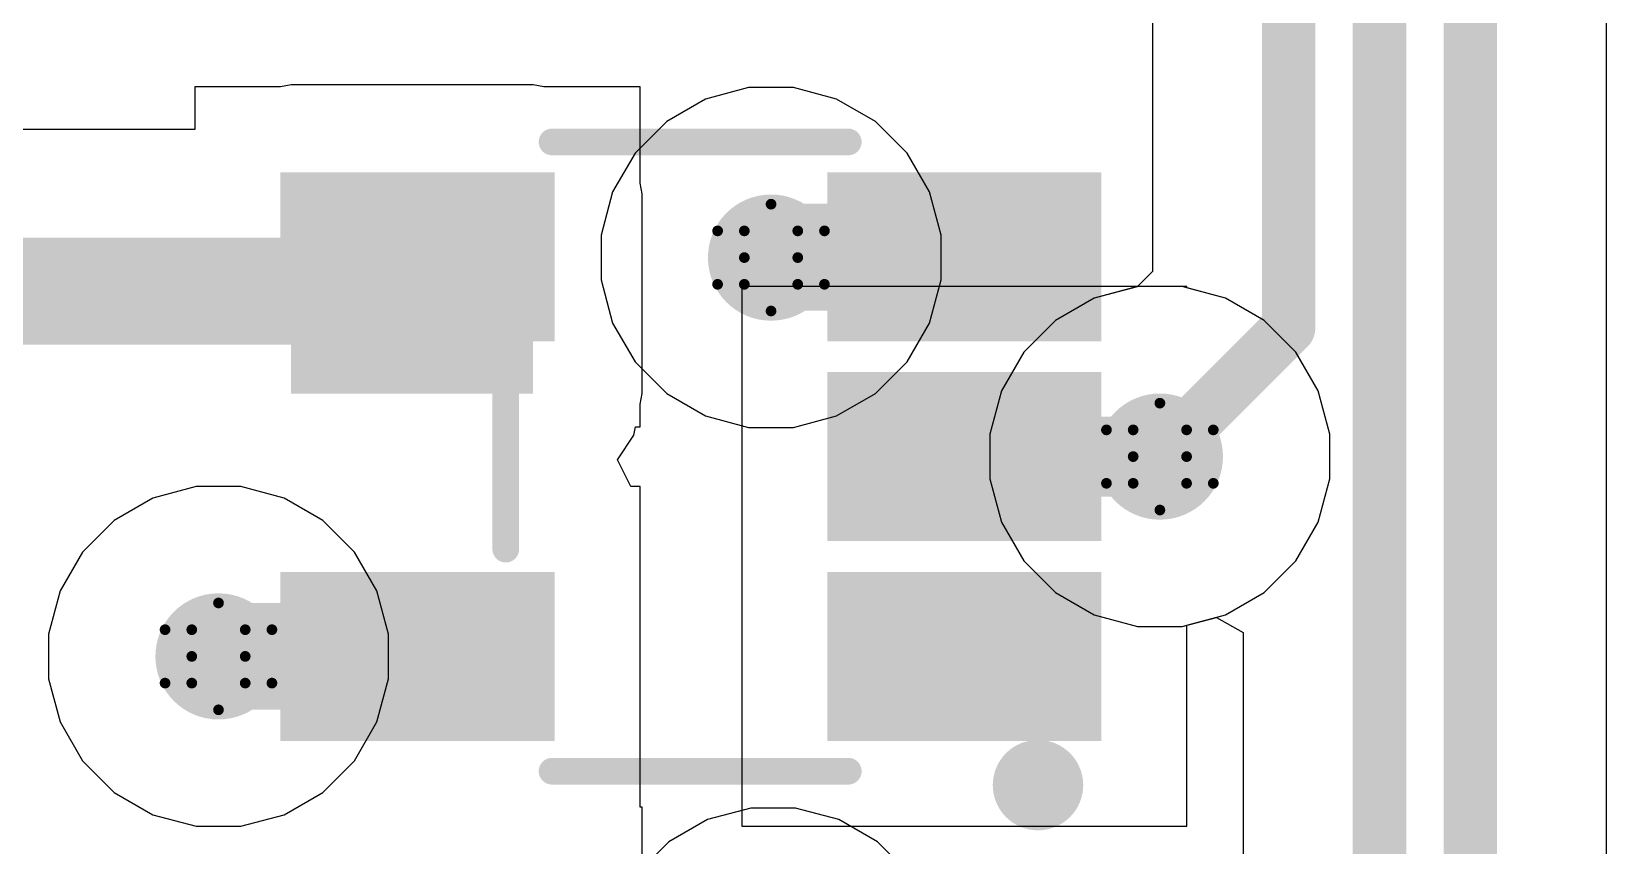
# Model space of a CAD drawing. Header units: inches. Extents: x -3 to 5437, y -3 to 5435.
# Drawn here: x 33.47 to 40.96, y 62.69 to 66.56 of the extents above; entities that cross this region are included whole.
import ezdxf

# ---------------------------------------------------------------- set-up
doc = ezdxf.new("R2010")
doc.units = ezdxf.units.IN
for name, color, linetype in [('Bottom Layer', 5, 'Continuous'), ('Bottom Solder', 6, 'Continuous'), ('Drill Drawing', 1, 'Continuous'), ('GND', 16, 'Continuous'), ('PWR', 76, 'Continuous'), ('Top Layer', 1, 'Continuous'), ('Top Overlay', 2, 'Continuous'), ('Top Paste', 8, 'Continuous'), ('Top Solder', 216, 'Continuous'), ('Via Holes', 16, 'Continuous')]:
    doc.layers.add(name, color=color, linetype=linetype)

# ---------------------------------------------------------------- blocks, each defined once
blk = doc.blocks.new('SOT_23_5_354')
at = {"layer": 'Top Layer'}
for points in [[(-1.85, 1.25), (-0.75, 1.25), (-0.75, 0.65), (-1.85, 0.65)], [(0.75, 1.25), (1.85, 1.25), (1.85, 0.65), (0.75, 0.65)], [(-1.85, 0.3), (-0.75, 0.3), (-0.75, -0.3), (-1.85, -0.3)], [(-1.85, -0.65), (-0.75, -0.65), (-0.75, -1.25), (-1.85, -1.25)], [(0.75, -0.65), (1.85, -0.65), (1.85, -1.25), (0.75, -1.25)]]:
    blk.add_hatch(color=1, dxfattribs=at).paths.add_polyline_path(points)
at = {"layer": 'Top Paste'}
for points in [[(-1.85, 1.25), (-0.75, 1.25), (-0.75, 0.65), (-1.85, 0.65)], [(0.75, 1.25), (1.85, 1.25), (1.85, 0.65), (0.75, 0.65)], [(-1.85, 0.3), (-0.75, 0.3), (-0.75, -0.3), (-1.85, -0.3)], [(-1.85, -0.65), (-0.75, -0.65), (-0.75, -1.25), (-1.85, -1.25)], [(0.75, -0.65), (1.85, -0.65), (1.85, -1.25), (0.75, -1.25)]]:
    blk.add_hatch(color=8, dxfattribs=at).paths.add_polyline_path(points)
at = {"layer": 'Top Solder'}
for points in [[(-1.9516, 1.3516), (-0.6484, 1.3516), (-0.6484, 0.5484), (-1.9516, 0.5484)], [(0.6484, 1.3516), (1.9516, 1.3516), (1.9516, 0.5484), (0.6484, 0.5484)], [(-1.9516, 0.4016), (-0.6484, 0.4016), (-0.6484, -0.4016), (-1.9516, -0.4016)], [(-1.9516, -0.5484), (-0.6484, -0.5484), (-0.6484, -1.3516), (-1.9516, -1.3516)], [(0.6484, -0.5484), (1.9516, -0.5484), (1.9516, -1.3516), (0.6484, -1.3516)]]:
    blk.add_hatch(color=216, dxfattribs=at).paths.add_polyline_path(points)
at = {"layer": 'Top Overlay'}
for points in [[(-1.562, 1.562, 0.254, 0.254, 1), (-1.738, 1.562, 0.254, 0.254, 1)], [(-1.8015, 1.562, 0.127, 0.127, 1), (-1.6745, 1.562, 0.127, 0.127, 1)], [(-1.6255, 1.562, 0.127, 0.127, 1), (-1.4985, 1.562, 0.127, 0.127, 1)], [(-0.7797, 1.496, 0.0635, 0.0635, 1), (-0.7162, 1.496, 0.0635, 0.0635, 1)], [(0.6283, 1.496, 0.0635, 0.0635, 1), (0.6918, 1.496, 0.0635, 0.0635, 1)], [(0.8483, 0.44, 0.0635, 0.0635, 1), (0.9118, 0.44, 0.0635, 0.0635, 1)], [(0.8483, -0.418, 0.0635, 0.0635, 1), (0.9118, -0.418, 0.0635, 0.0635, 1)], [(-0.7797, -1.496, 0.0635, 0.0635, 1), (-0.7162, -1.496, 0.0635, 0.0635, 1)], [(0.6283, -1.496, 0.0635, 0.0635, 1), (0.6918, -1.496, 0.0635, 0.0635, 1)]]:
    blk.add_lwpolyline(points, format="xyseb", close=True, dxfattribs=at)
for points in [[(0.66, 1.496, 0.127, 0.127, 0), (-0.748, 1.496, 0.127, 0.127, 0)], [(0.88, 0.44, 0.127, 0.127, 0), (0.88, -0.418, 0.127, 0.127, 0)], [(0.66, -1.496, 0.127, 0.127, 0), (-0.748, -1.496, 0.127, 0.127, 0)]]:
    blk.add_lwpolyline(points, format="xyseb", dxfattribs=at)

msp = doc.modelspace()

# ---------------------------------------------------------------- hatches: boundary and pattern name
at = {"layer": 'Bottom Layer'}
h = msp.add_hatch(color=5, dxfattribs=at)
edge = h.paths.add_edge_path()
edge.add_arc((36.9895, 65.4892), 0.3, 0, 360)
h = msp.add_hatch(color=5, dxfattribs=at)
edge = h.paths.add_edge_path()
edge.add_arc((38.838, 64.543), 0.3, 0, 360)
h = msp.add_hatch(color=5, dxfattribs=at)
edge = h.paths.add_edge_path()
edge.add_arc((34.3628, 63.593), 0.3, 0, 360)
at = {"layer": 'Bottom Solder'}
h = msp.add_hatch(color=6, dxfattribs=at)
edge = h.paths.add_edge_path()
edge.add_arc((36.9895, 65.4892), 0.15, 0, 360)
h = msp.add_hatch(color=6, dxfattribs=at)
edge = h.paths.add_edge_path()
edge.add_arc((38.838, 64.543), 0.15, 0, 360)
h = msp.add_hatch(color=6, dxfattribs=at)
edge = h.paths.add_edge_path()
edge.add_arc((34.3628, 63.593), 0.15, 0, 360)
at = {"layer": 'GND'}
h = msp.add_hatch(color=16, dxfattribs=at)
edge = h.paths.add_edge_path()
edge.add_arc((36.9895, 65.4892), 0.3, 0, 360)
h = msp.add_hatch(color=16, dxfattribs=at)
edge = h.paths.add_edge_path()
edge.add_arc((38.838, 64.543), 0.3, 0, 360)
h = msp.add_hatch(color=16, dxfattribs=at)
edge = h.paths.add_edge_path()
edge.add_arc((34.3628, 63.593), 0.3, 0, 360)
at = {"layer": 'PWR'}
h = msp.add_hatch(color=76, dxfattribs=at)
edge = h.paths.add_edge_path()
edge.add_arc((36.9895, 65.4892), 0.3, 0, 360)
h = msp.add_hatch(color=76, dxfattribs=at)
edge = h.paths.add_edge_path()
edge.add_arc((38.838, 64.543), 0.3, 0, 360)
h = msp.add_hatch(color=76, dxfattribs=at)
edge = h.paths.add_edge_path()
edge.add_arc((34.3628, 63.593), 0.3, 0, 360)
at = {"layer": 'Top Layer'}
msp.add_hatch(color=1, dxfattribs=at).paths.add_polyline_path([(34.7078, 64.843), (35.8586, 64.843), (35.8586, 65.793), (34.7078, 65.793)])
h = msp.add_hatch(color=1, dxfattribs=at)
edge = h.paths.add_edge_path()
edge.add_arc((36.9895, 65.4892), 0.3, 0, 360)
h = msp.add_hatch(color=1, dxfattribs=at)
edge = h.paths.add_edge_path()
edge.add_arc((38.838, 64.543), 0.3, 0, 360)
h = msp.add_hatch(color=1, dxfattribs=at)
edge = h.paths.add_edge_path()
edge.add_arc((34.3628, 63.593), 0.3, 0, 360)
at = {"layer": 'Top Solder'}
h = msp.add_hatch(color=216, dxfattribs=at)
edge = h.paths.add_edge_path()
edge.add_arc((36.9895, 65.4892), 0.15, 0, 360)
h = msp.add_hatch(color=216, dxfattribs=at)
edge = h.paths.add_edge_path()
edge.add_arc((38.838, 64.543), 0.15, 0, 360)
h = msp.add_hatch(color=216, dxfattribs=at)
edge = h.paths.add_edge_path()
edge.add_arc((34.3628, 63.593), 0.15, 0, 360)
at = {"layer": 'Via Holes'}
h = msp.add_hatch(color=7, dxfattribs=at)
edge = h.paths.add_edge_path()
edge.add_arc((36.9895, 65.4892), 0.15, 0, 360)
h = msp.add_hatch(color=7, dxfattribs=at)
edge = h.paths.add_edge_path()
edge.add_arc((38.838, 64.543), 0.15, 0, 360)
h = msp.add_hatch(color=7, dxfattribs=at)
edge = h.paths.add_edge_path()
edge.add_arc((34.3628, 63.593), 0.15, 0, 360)

# ---------------------------------------------------------------- linework, layer by layer
at = {"layer": 'Bottom Layer'}
for p, q in [((38.8027, 71.6597), (38.8027, 65.4232)), ((40.9611, 57.045), (40.9611, 70.7811)), ((38.8027, 65.4232), (38.73, 65.3505)), ((38.5262, 65.2959), (38.3419, 65.1895)), ((38.73, 65.3505), (38.5262, 65.2959)), ((38.3419, 65.1895), (38.1915, 65.0391)), ((38.1915, 65.0391), (38.0851, 64.8549)), ((38.0851, 64.8549), (38.03, 64.6494)), ((38.03, 64.6494), (38.03, 64.4366)), ((34.2565, 64.401), (34.051, 64.3459)), ((34.4692, 64.401), (34.2565, 64.401)), ((34.6747, 64.3459), (34.4692, 64.401)), ((38.03, 64.4366), (38.0851, 64.2311)), ((34.051, 64.3459), (33.8667, 64.2395)), ((34.859, 64.2395), (34.6747, 64.3459)), ((33.8667, 64.2395), (33.7163, 64.0891)), ((35.0094, 64.0891), (34.859, 64.2395)), ((38.0851, 64.2311), (38.1915, 64.0469)), ((33.7163, 64.0891), (33.6099, 63.9049)), ((35.1158, 63.9049), (35.0094, 64.0891)), ((38.1915, 64.0469), (38.3419, 63.8964)), ((33.6099, 63.9049), (33.5548, 63.6994)), ((35.1708, 63.6994), (35.1158, 63.9049)), ((38.3419, 63.8964), (38.5262, 63.79)), ((38.5262, 63.79), (38.7317, 63.735)), ((38.7317, 63.735), (38.9444, 63.735)), ((38.9444, 63.735), (39.1075, 63.7787)), ((39.1075, 63.7787), (39.2345, 63.707)), ((33.5548, 63.6994), (33.5548, 63.4866)), ((35.1708, 63.4866), (35.1708, 63.6994)), ((39.2345, 63.707), (39.2345, 62.3666)), ((33.5548, 63.4866), (33.6099, 63.2811)), ((35.1158, 63.2811), (35.1708, 63.4866)), ((33.6099, 63.2811), (33.7163, 63.0969)), ((35.0094, 63.0969), (35.1158, 63.2811)), ((33.7163, 63.0969), (33.8667, 62.9464)), ((34.859, 62.9464), (35.0094, 63.0969)), ((33.8667, 62.9464), (34.051, 62.84)), ((34.6747, 62.84), (34.859, 62.9464)), ((34.051, 62.84), (34.2565, 62.785)), ((34.4692, 62.785), (34.6747, 62.84)), ((34.2565, 62.785), (34.4692, 62.785))]:
    msp.add_line(p, q, dxfattribs=at)
for points in [[(39.4501, 65.155, 0.254, 0.254, 0), (39.4501, 71.6597, 0.254, 0.254, 0)], [(39.8819, 62.0984, 0.254, 0.254, 0), (39.8819, 71.409, 0.254, 0.254, 0)], [(40.3137, 57.045, 0.254, 0.254, 0), (40.3137, 71.1583, 0.254, 0.254, 0)], [(38.838, 64.543, 0.254, 0.254, 0), (39.4501, 65.155, 0.254, 0.254, 0)]]:
    msp.add_lwpolyline(points, format="xyseb", dxfattribs=at)
for points in [[(39.3866, 65.155, 0.127, 0.127, 1), (39.5136, 65.155, 0.127, 0.127, 1)], [(39.3866, 65.155, 0.127, 0.127, 1), (39.5136, 65.155, 0.127, 0.127, 1)], [(38.7745, 64.543, 0.127, 0.127, 1), (38.9015, 64.543, 0.127, 0.127, 1)]]:
    msp.add_lwpolyline(points, format="xyseb", close=True, dxfattribs=at)
at = {"layer": 'Drill Drawing'}
for points in [[(36.8625, 65.6162, 0.0508, 0.0508, 0), (36.9895, 65.7432, 0.0508, 0.0508, 0)], [(36.9895, 65.7432, 0.0508, 0.0508, 0), (37.1165, 65.6162, 0.0508, 0.0508, 0)], [(36.7355, 65.6162, 0.0508, 0.0508, 0), (36.8625, 65.4892, 0.0508, 0.0508, 0)], [(36.7355, 65.6162, 0.0508, 0.0508, 0), (36.8625, 65.6162, 0.0508, 0.0508, 0)], [(37.1165, 65.6162, 0.0508, 0.0508, 0), (37.2435, 65.6162, 0.0508, 0.0508, 0)], [(37.1165, 65.4892, 0.0508, 0.0508, 0), (37.2435, 65.6162, 0.0508, 0.0508, 0)], [(36.7355, 65.3622, 0.0508, 0.0508, 0), (36.8625, 65.4892, 0.0508, 0.0508, 0)], [(37.1165, 65.4892, 0.0508, 0.0508, 0), (37.2435, 65.3622, 0.0508, 0.0508, 0)], [(36.7355, 65.3622, 0.0508, 0.0508, 0), (36.8625, 65.3622, 0.0508, 0.0508, 0)], [(36.8625, 65.3622, 0.0508, 0.0508, 0), (36.9895, 65.2352, 0.0508, 0.0508, 0)], [(36.9895, 65.2352, 0.0508, 0.0508, 0), (37.1165, 65.3622, 0.0508, 0.0508, 0)], [(37.1165, 65.3622, 0.0508, 0.0508, 0), (37.2435, 65.3622, 0.0508, 0.0508, 0)], [(38.711, 64.67, 0.0508, 0.0508, 0), (38.838, 64.797, 0.0508, 0.0508, 0)], [(38.838, 64.797, 0.0508, 0.0508, 0), (38.965, 64.67, 0.0508, 0.0508, 0)], [(38.584, 64.67, 0.0508, 0.0508, 0), (38.711, 64.543, 0.0508, 0.0508, 0)], [(38.584, 64.67, 0.0508, 0.0508, 0), (38.711, 64.67, 0.0508, 0.0508, 0)], [(38.965, 64.67, 0.0508, 0.0508, 0), (39.092, 64.67, 0.0508, 0.0508, 0)], [(38.965, 64.543, 0.0508, 0.0508, 0), (39.092, 64.67, 0.0508, 0.0508, 0)], [(38.584, 64.416, 0.0508, 0.0508, 0), (38.711, 64.543, 0.0508, 0.0508, 0)], [(38.965, 64.543, 0.0508, 0.0508, 0), (39.092, 64.416, 0.0508, 0.0508, 0)], [(38.584, 64.416, 0.0508, 0.0508, 0), (38.711, 64.416, 0.0508, 0.0508, 0)], [(38.711, 64.416, 0.0508, 0.0508, 0), (38.838, 64.289, 0.0508, 0.0508, 0)], [(38.838, 64.289, 0.0508, 0.0508, 0), (38.965, 64.416, 0.0508, 0.0508, 0)], [(38.965, 64.416, 0.0508, 0.0508, 0), (39.092, 64.416, 0.0508, 0.0508, 0)], [(34.2358, 63.72, 0.0508, 0.0508, 0), (34.3628, 63.847, 0.0508, 0.0508, 0)], [(34.3628, 63.847, 0.0508, 0.0508, 0), (34.4898, 63.72, 0.0508, 0.0508, 0)], [(34.1088, 63.72, 0.0508, 0.0508, 0), (34.2358, 63.593, 0.0508, 0.0508, 0)], [(34.1088, 63.72, 0.0508, 0.0508, 0), (34.2358, 63.72, 0.0508, 0.0508, 0)], [(34.4898, 63.72, 0.0508, 0.0508, 0), (34.6168, 63.72, 0.0508, 0.0508, 0)], [(34.4898, 63.593, 0.0508, 0.0508, 0), (34.6168, 63.72, 0.0508, 0.0508, 0)], [(34.1088, 63.466, 0.0508, 0.0508, 0), (34.2358, 63.593, 0.0508, 0.0508, 0)], [(34.4898, 63.593, 0.0508, 0.0508, 0), (34.6168, 63.466, 0.0508, 0.0508, 0)], [(34.1088, 63.466, 0.0508, 0.0508, 0), (34.2358, 63.466, 0.0508, 0.0508, 0)], [(34.2358, 63.466, 0.0508, 0.0508, 0), (34.3628, 63.339, 0.0508, 0.0508, 0)], [(34.3628, 63.339, 0.0508, 0.0508, 0), (34.4898, 63.466, 0.0508, 0.0508, 0)], [(34.4898, 63.466, 0.0508, 0.0508, 0), (34.6168, 63.466, 0.0508, 0.0508, 0)]]:
    msp.add_lwpolyline(points, format="xyseb", dxfattribs=at)
for points in [[(36.9768, 65.7432, 0.0254, 0.0254, 1), (37.0022, 65.7432, 0.0254, 0.0254, 1)], [(36.9768, 65.7432, 0.0254, 0.0254, 1), (37.0022, 65.7432, 0.0254, 0.0254, 1)], [(36.7228, 65.6162, 0.0254, 0.0254, 1), (36.7482, 65.6162, 0.0254, 0.0254, 1)], [(36.7228, 65.6162, 0.0254, 0.0254, 1), (36.7482, 65.6162, 0.0254, 0.0254, 1)], [(36.8498, 65.6162, 0.0254, 0.0254, 1), (36.8752, 65.6162, 0.0254, 0.0254, 1)], [(36.8498, 65.6162, 0.0254, 0.0254, 1), (36.8752, 65.6162, 0.0254, 0.0254, 1)], [(37.1038, 65.6162, 0.0254, 0.0254, 1), (37.1292, 65.6162, 0.0254, 0.0254, 1)], [(37.1038, 65.6162, 0.0254, 0.0254, 1), (37.1292, 65.6162, 0.0254, 0.0254, 1)], [(37.2308, 65.6162, 0.0254, 0.0254, 1), (37.2562, 65.6162, 0.0254, 0.0254, 1)], [(37.2308, 65.6162, 0.0254, 0.0254, 1), (37.2562, 65.6162, 0.0254, 0.0254, 1)], [(36.8498, 65.4892, 0.0254, 0.0254, 1), (36.8752, 65.4892, 0.0254, 0.0254, 1)], [(36.8498, 65.4892, 0.0254, 0.0254, 1), (36.8752, 65.4892, 0.0254, 0.0254, 1)], [(37.1038, 65.4892, 0.0254, 0.0254, 1), (37.1292, 65.4892, 0.0254, 0.0254, 1)], [(37.1038, 65.4892, 0.0254, 0.0254, 1), (37.1292, 65.4892, 0.0254, 0.0254, 1)], [(36.7228, 65.3622, 0.0254, 0.0254, 1), (36.7482, 65.3622, 0.0254, 0.0254, 1)], [(36.7228, 65.3622, 0.0254, 0.0254, 1), (36.7482, 65.3622, 0.0254, 0.0254, 1)], [(36.8498, 65.3622, 0.0254, 0.0254, 1), (36.8752, 65.3622, 0.0254, 0.0254, 1)], [(36.8498, 65.3622, 0.0254, 0.0254, 1), (36.8752, 65.3622, 0.0254, 0.0254, 1)], [(37.1038, 65.3622, 0.0254, 0.0254, 1), (37.1292, 65.3622, 0.0254, 0.0254, 1)], [(37.1038, 65.3622, 0.0254, 0.0254, 1), (37.1292, 65.3622, 0.0254, 0.0254, 1)], [(37.2308, 65.3622, 0.0254, 0.0254, 1), (37.2562, 65.3622, 0.0254, 0.0254, 1)], [(37.2308, 65.3622, 0.0254, 0.0254, 1), (37.2562, 65.3622, 0.0254, 0.0254, 1)], [(36.9768, 65.2352, 0.0254, 0.0254, 1), (37.0022, 65.2352, 0.0254, 0.0254, 1)], [(36.9768, 65.2352, 0.0254, 0.0254, 1), (37.0022, 65.2352, 0.0254, 0.0254, 1)], [(38.8253, 64.797, 0.0254, 0.0254, 1), (38.8507, 64.797, 0.0254, 0.0254, 1)], [(38.8253, 64.797, 0.0254, 0.0254, 1), (38.8507, 64.797, 0.0254, 0.0254, 1)], [(38.5713, 64.67, 0.0254, 0.0254, 1), (38.5967, 64.67, 0.0254, 0.0254, 1)], [(38.5713, 64.67, 0.0254, 0.0254, 1), (38.5967, 64.67, 0.0254, 0.0254, 1)], [(38.6983, 64.67, 0.0254, 0.0254, 1), (38.7237, 64.67, 0.0254, 0.0254, 1)], [(38.6983, 64.67, 0.0254, 0.0254, 1), (38.7237, 64.67, 0.0254, 0.0254, 1)], [(38.9523, 64.67, 0.0254, 0.0254, 1), (38.9777, 64.67, 0.0254, 0.0254, 1)], [(38.9523, 64.67, 0.0254, 0.0254, 1), (38.9777, 64.67, 0.0254, 0.0254, 1)], [(39.0793, 64.67, 0.0254, 0.0254, 1), (39.1047, 64.67, 0.0254, 0.0254, 1)], [(39.0793, 64.67, 0.0254, 0.0254, 1), (39.1047, 64.67, 0.0254, 0.0254, 1)], [(38.6983, 64.543, 0.0254, 0.0254, 1), (38.7237, 64.543, 0.0254, 0.0254, 1)], [(38.6983, 64.543, 0.0254, 0.0254, 1), (38.7237, 64.543, 0.0254, 0.0254, 1)], [(38.9523, 64.543, 0.0254, 0.0254, 1), (38.9777, 64.543, 0.0254, 0.0254, 1)], [(38.9523, 64.543, 0.0254, 0.0254, 1), (38.9777, 64.543, 0.0254, 0.0254, 1)], [(38.5713, 64.416, 0.0254, 0.0254, 1), (38.5967, 64.416, 0.0254, 0.0254, 1)], [(38.5713, 64.416, 0.0254, 0.0254, 1), (38.5967, 64.416, 0.0254, 0.0254, 1)], [(38.6983, 64.416, 0.0254, 0.0254, 1), (38.7237, 64.416, 0.0254, 0.0254, 1)], [(38.6983, 64.416, 0.0254, 0.0254, 1), (38.7237, 64.416, 0.0254, 0.0254, 1)], [(38.9523, 64.416, 0.0254, 0.0254, 1), (38.9777, 64.416, 0.0254, 0.0254, 1)], [(38.9523, 64.416, 0.0254, 0.0254, 1), (38.9777, 64.416, 0.0254, 0.0254, 1)], [(39.0793, 64.416, 0.0254, 0.0254, 1), (39.1047, 64.416, 0.0254, 0.0254, 1)], [(39.0793, 64.416, 0.0254, 0.0254, 1), (39.1047, 64.416, 0.0254, 0.0254, 1)], [(38.8253, 64.289, 0.0254, 0.0254, 1), (38.8507, 64.289, 0.0254, 0.0254, 1)], [(38.8253, 64.289, 0.0254, 0.0254, 1), (38.8507, 64.289, 0.0254, 0.0254, 1)], [(34.3501, 63.847, 0.0254, 0.0254, 1), (34.3755, 63.847, 0.0254, 0.0254, 1)], [(34.3501, 63.847, 0.0254, 0.0254, 1), (34.3755, 63.847, 0.0254, 0.0254, 1)], [(34.0961, 63.72, 0.0254, 0.0254, 1), (34.1215, 63.72, 0.0254, 0.0254, 1)], [(34.0961, 63.72, 0.0254, 0.0254, 1), (34.1215, 63.72, 0.0254, 0.0254, 1)], [(34.2231, 63.72, 0.0254, 0.0254, 1), (34.2485, 63.72, 0.0254, 0.0254, 1)], [(34.2231, 63.72, 0.0254, 0.0254, 1), (34.2485, 63.72, 0.0254, 0.0254, 1)], [(34.4771, 63.72, 0.0254, 0.0254, 1), (34.5025, 63.72, 0.0254, 0.0254, 1)], [(34.4771, 63.72, 0.0254, 0.0254, 1), (34.5025, 63.72, 0.0254, 0.0254, 1)], [(34.6041, 63.72, 0.0254, 0.0254, 1), (34.6295, 63.72, 0.0254, 0.0254, 1)], [(34.6041, 63.72, 0.0254, 0.0254, 1), (34.6295, 63.72, 0.0254, 0.0254, 1)], [(34.2231, 63.593, 0.0254, 0.0254, 1), (34.2485, 63.593, 0.0254, 0.0254, 1)], [(34.2231, 63.593, 0.0254, 0.0254, 1), (34.2485, 63.593, 0.0254, 0.0254, 1)], [(34.4771, 63.593, 0.0254, 0.0254, 1), (34.5025, 63.593, 0.0254, 0.0254, 1)], [(34.4771, 63.593, 0.0254, 0.0254, 1), (34.5025, 63.593, 0.0254, 0.0254, 1)], [(34.0961, 63.466, 0.0254, 0.0254, 1), (34.1215, 63.466, 0.0254, 0.0254, 1)], [(34.0961, 63.466, 0.0254, 0.0254, 1), (34.1215, 63.466, 0.0254, 0.0254, 1)], [(34.2231, 63.466, 0.0254, 0.0254, 1), (34.2485, 63.466, 0.0254, 0.0254, 1)], [(34.2231, 63.466, 0.0254, 0.0254, 1), (34.2485, 63.466, 0.0254, 0.0254, 1)], [(34.4771, 63.466, 0.0254, 0.0254, 1), (34.5025, 63.466, 0.0254, 0.0254, 1)], [(34.4771, 63.466, 0.0254, 0.0254, 1), (34.5025, 63.466, 0.0254, 0.0254, 1)], [(34.6041, 63.466, 0.0254, 0.0254, 1), (34.6295, 63.466, 0.0254, 0.0254, 1)], [(34.6041, 63.466, 0.0254, 0.0254, 1), (34.6295, 63.466, 0.0254, 0.0254, 1)], [(34.3501, 63.339, 0.0254, 0.0254, 1), (34.3755, 63.339, 0.0254, 0.0254, 1)], [(34.3501, 63.339, 0.0254, 0.0254, 1), (34.3755, 63.339, 0.0254, 0.0254, 1)]]:
    msp.add_lwpolyline(points, format="xyseb", close=True, dxfattribs=at)
at = {"layer": 'GND'}
for p, q in [((38.5262, 65.2959), (38.3419, 65.1895)), ((38.7317, 65.351), (38.5262, 65.2959)), ((38.9444, 65.351), (38.7317, 65.351)), ((39.1499, 65.2959), (38.9444, 65.351)), ((39.3342, 65.1895), (39.1499, 65.2959)), ((38.3419, 65.1895), (38.1915, 65.0391)), ((39.4846, 65.0391), (39.3342, 65.1895)), ((38.1915, 65.0391), (38.0851, 64.8549)), ((39.591, 64.8549), (39.4846, 65.0391)), ((38.0851, 64.8549), (38.03, 64.6494)), ((39.646, 64.6494), (39.591, 64.8549)), ((38.03, 64.6494), (38.03, 64.4366)), ((39.646, 64.4366), (39.646, 64.6494)), ((34.2565, 64.401), (34.051, 64.3459)), ((34.4692, 64.401), (34.2565, 64.401)), ((34.6747, 64.3459), (34.4692, 64.401)), ((38.03, 64.4366), (38.0851, 64.2311)), ((39.591, 64.2311), (39.646, 64.4366)), ((34.051, 64.3459), (33.8667, 64.2395)), ((34.859, 64.2395), (34.6747, 64.3459)), ((33.8667, 64.2395), (33.7163, 64.0891)), ((35.0094, 64.0891), (34.859, 64.2395)), ((38.0851, 64.2311), (38.1915, 64.0469)), ((39.4846, 64.0469), (39.591, 64.2311)), ((33.7163, 64.0891), (33.6099, 63.9049)), ((35.1158, 63.9049), (35.0094, 64.0891)), ((38.1915, 64.0469), (38.3419, 63.8964)), ((39.3342, 63.8964), (39.4846, 64.0469)), ((33.6099, 63.9049), (33.5548, 63.6994)), ((35.1708, 63.6994), (35.1158, 63.9049)), ((38.3419, 63.8964), (38.5262, 63.79)), ((39.1499, 63.79), (39.3342, 63.8964)), ((38.5262, 63.79), (38.7317, 63.735)), ((38.7317, 63.735), (38.9444, 63.735)), ((38.9444, 63.735), (39.1499, 63.79)), ((33.5548, 63.6994), (33.5548, 63.4866)), ((35.1708, 63.4866), (35.1708, 63.6994)), ((33.5548, 63.4866), (33.6099, 63.2811)), ((35.1158, 63.2811), (35.1708, 63.4866)), ((33.6099, 63.2811), (33.7163, 63.0969)), ((35.0094, 63.0969), (35.1158, 63.2811)), ((33.7163, 63.0969), (33.8667, 62.9464)), ((34.859, 62.9464), (35.0094, 63.0969)), ((33.8667, 62.9464), (34.051, 62.84)), ((34.6747, 62.84), (34.859, 62.9464)), ((34.051, 62.84), (34.2565, 62.785)), ((34.4692, 62.785), (34.6747, 62.84)), ((34.2565, 62.785), (34.4692, 62.785))]:
    msp.add_line(p, q, dxfattribs=at)
at = {"layer": 'PWR'}
for p, q in [((36.8831, 66.2972), (36.6776, 66.2422)), ((37.0958, 66.2972), (36.8831, 66.2972)), ((37.3014, 66.2422), (37.0958, 66.2972)), ((36.6776, 66.2422), (36.4934, 66.1358)), ((37.4856, 66.1358), (37.3014, 66.2422)), ((36.4934, 66.1358), (36.3429, 65.9853)), ((37.636, 65.9853), (37.4856, 66.1358)), ((36.3429, 65.9853), (36.2365, 65.8011)), ((37.7424, 65.8011), (37.636, 65.9853)), ((36.2365, 65.8011), (36.1815, 65.5956)), ((37.7975, 65.5956), (37.7424, 65.8011)), ((36.1815, 65.5956), (36.1815, 65.3828)), ((37.7975, 65.3828), (37.7975, 65.5956)), ((36.1815, 65.3828), (36.2365, 65.1773)), ((37.7424, 65.1773), (37.7975, 65.3828)), ((38.5262, 65.2959), (38.3419, 65.1895)), ((38.7317, 65.351), (38.5262, 65.2959)), ((38.9444, 65.351), (38.7317, 65.351)), ((39.1499, 65.2959), (38.9444, 65.351)), ((39.3342, 65.1895), (39.1499, 65.2959)), ((36.2365, 65.1773), (36.3429, 64.9931)), ((37.636, 64.9931), (37.7424, 65.1773)), ((38.3419, 65.1895), (38.1915, 65.0391)), ((39.4846, 65.0391), (39.3342, 65.1895)), ((36.3429, 64.9931), (36.4934, 64.8427)), ((37.4856, 64.8427), (37.636, 64.9931)), ((38.1915, 65.0391), (38.0851, 64.8549)), ((39.591, 64.8549), (39.4846, 65.0391)), ((36.4934, 64.8427), (36.6776, 64.7363)), ((37.3014, 64.7363), (37.4856, 64.8427)), ((38.0851, 64.8549), (38.03, 64.6494)), ((39.646, 64.6494), (39.591, 64.8549)), ((36.6776, 64.7363), (36.8831, 64.6812)), ((37.0958, 64.6812), (37.3014, 64.7363)), ((36.8831, 64.6812), (37.0958, 64.6812)), ((38.03, 64.6494), (38.03, 64.4366)), ((39.646, 64.4366), (39.646, 64.6494)), ((38.03, 64.4366), (38.0851, 64.2311)), ((39.591, 64.2311), (39.646, 64.4366)), ((38.0851, 64.2311), (38.1915, 64.0469)), ((39.4846, 64.0469), (39.591, 64.2311)), ((38.1915, 64.0469), (38.3419, 63.8964)), ((39.3342, 63.8964), (39.4846, 64.0469)), ((38.3419, 63.8964), (38.5262, 63.79)), ((39.1499, 63.79), (39.3342, 63.8964)), ((38.5262, 63.79), (38.7317, 63.735)), ((38.7317, 63.735), (38.9444, 63.735)), ((38.9444, 63.735), (39.1499, 63.79)), ((36.8934, 62.8719), (36.6879, 62.8168)), ((37.1062, 62.8719), (36.8934, 62.8719)), ((37.3117, 62.8168), (37.1062, 62.8719)), ((36.6879, 62.8168), (36.5037, 62.7105)), ((37.4959, 62.7105), (37.3117, 62.8168)), ((36.5037, 62.7105), (36.3533, 62.56)), ((37.6464, 62.56), (37.4959, 62.7105))]:
    msp.add_line(p, q, dxfattribs=at)
at = {"layer": 'Top Layer'}
for p, q in [((34.6578, 66.301), (34.2506, 66.301)), ((34.2506, 66.301), (34.2506, 66.0982)), ((34.7078, 66.3109), (34.6578, 66.301)), ((35.8586, 66.3109), (34.7078, 66.3109)), ((35.9086, 66.301), (35.8586, 66.3109)), ((36.3666, 66.301), (35.9086, 66.301)), ((36.3666, 65.8431), (36.3666, 66.301)), ((34.2506, 66.0982), (28.7622, 66.0982)), ((36.3765, 65.793), (36.3666, 65.8431)), ((36.3765, 64.843), (36.3765, 65.793)), ((38.9666, 65.351), (36.8506, 65.351)), ((36.8506, 65.351), (36.8506, 63.735)), ((38.9666, 65.345), (38.9666, 65.351)), ((39.1499, 65.2959), (38.9666, 65.345)), ((39.3342, 65.1895), (39.1499, 65.2959)), ((39.4846, 65.0391), (39.3342, 65.1895)), ((39.591, 64.8549), (39.4846, 65.0391)), ((36.3666, 64.7929), (36.3765, 64.843)), ((39.646, 64.6494), (39.591, 64.8549)), ((36.3666, 64.685), (36.3666, 64.7929)), ((36.2591, 64.528), (36.3371, 64.6448)), ((36.3371, 64.6448), (36.3451, 64.685)), ((36.3451, 64.685), (36.3666, 64.685)), ((39.646, 64.4366), (39.646, 64.6494)), ((36.3227, 64.401), (36.2591, 64.528)), ((36.3666, 64.401), (36.3227, 64.401)), ((36.3666, 62.8757), (36.3666, 64.401)), ((39.591, 64.2311), (39.646, 64.4366)), ((39.4846, 64.0469), (39.591, 64.2311)), ((39.3342, 63.8964), (39.4846, 64.0469)), ((39.1499, 63.79), (39.3342, 63.8964)), ((36.8506, 63.735), (36.8506, 62.785)), ((38.9666, 63.7409), (39.1499, 63.79)), ((38.9666, 62.785), (38.9666, 63.7409)), ((36.3769, 62.8757), (36.3666, 62.8757)), ((36.3769, 61.2597), (36.3769, 62.8757)), ((36.8506, 62.785), (38.9666, 62.785))]:
    msp.add_line(p, q, dxfattribs=at)
for points in [[(36.9914, 65.4911, 0.508, 0.508, 0), (37.9067, 65.4911, 0.508, 0.508, 0)], [(37.8856, 65.539, 0.508, 0.508, 0), (37.9194, 65.5052, 0.508, 0.508, 0)], [(37.9194, 65.5052, 0.508, 0.508, 0), (37.9208, 65.5052, 0.508, 0.508, 0)], [(37.9086, 65.493, 0.254, 0.254, 0), (37.9208, 65.5052, 0.254, 0.254, 0)], [(28.7622, 65.3297, 0.508, 0.508, 0), (35.1453, 65.3297, 0.508, 0.508, 0)], [(37.9086, 64.543, 0.381, 0.381, 0), (38.838, 64.543, 0.381, 0.381, 0)], [(34.3628, 63.593, 0.508, 0.508, 0), (35.3086, 63.593, 0.508, 0.508, 0)]]:
    msp.add_lwpolyline(points, format="xyseb", dxfattribs=at)
for points in [[(36.8644, 65.4911, 0.254, 0.254, 1), (37.1184, 65.4911, 0.254, 0.254, 1)], [(37.7586, 65.539, 0.254, 0.254, 1), (38.0126, 65.539, 0.254, 0.254, 1)], [(37.7797, 65.4911, 0.254, 0.254, 1), (38.0337, 65.4911, 0.254, 0.254, 1)], [(37.7924, 65.5052, 0.254, 0.254, 1), (38.0464, 65.5052, 0.254, 0.254, 1)], [(37.7924, 65.5052, 0.254, 0.254, 1), (38.0464, 65.5052, 0.254, 0.254, 1)], [(37.7938, 65.5052, 0.254, 0.254, 1), (38.0478, 65.5052, 0.254, 0.254, 1)], [(37.8451, 65.493, 0.127, 0.127, 1), (37.9721, 65.493, 0.127, 0.127, 1)], [(37.8573, 65.5052, 0.127, 0.127, 1), (37.9843, 65.5052, 0.127, 0.127, 1)], [(35.0183, 65.3297, 0.254, 0.254, 1), (35.2723, 65.3297, 0.254, 0.254, 1)], [(37.8133, 64.543, 0.1905, 0.1905, 1), (38.0038, 64.543, 0.1905, 0.1905, 1)], [(38.7428, 64.543, 0.1905, 0.1905, 1), (38.9333, 64.543, 0.1905, 0.1905, 1)], [(34.2358, 63.593, 0.254, 0.254, 1), (34.4898, 63.593, 0.254, 0.254, 1)], [(35.1816, 63.593, 0.254, 0.254, 1), (35.4356, 63.593, 0.254, 0.254, 1)]]:
    msp.add_lwpolyline(points, format="xyseb", close=True, dxfattribs=at)

# ---------------------------------------------------------------- block references
at = {"rotation": 180}
msp.add_blockref('SOT_23_5_354', (36.6086, 64.543), dxfattribs=at)

doc.saveas('drawing.dxf')
